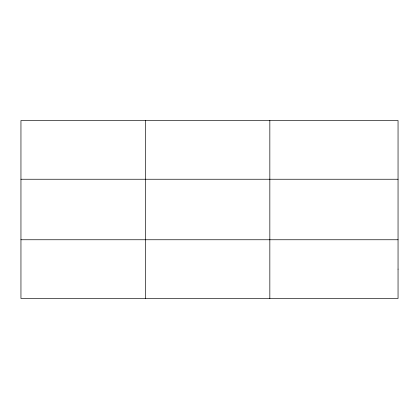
<?xml version="1.0" encoding="UTF-8"?>
<svg xmlns="http://www.w3.org/2000/svg" width="419" height="419" viewBox="0 0 419 419"><rect width="100%" height="100%" fill="white"/><g stroke="black" fill="none" stroke-linecap="round" stroke-linejoin="round"><path stroke-width="0.63" d="M145.393 120.51L145.393 298.49M269.836 120.51L269.836 298.49M20.95 179.243L398.05 179.243M20.95 239.757L398.05 239.757M398.05 269.124L398.05 298.49L20.95 298.49L20.95 120.51L398.05 120.51L398.05 269.124"/></g></svg>
